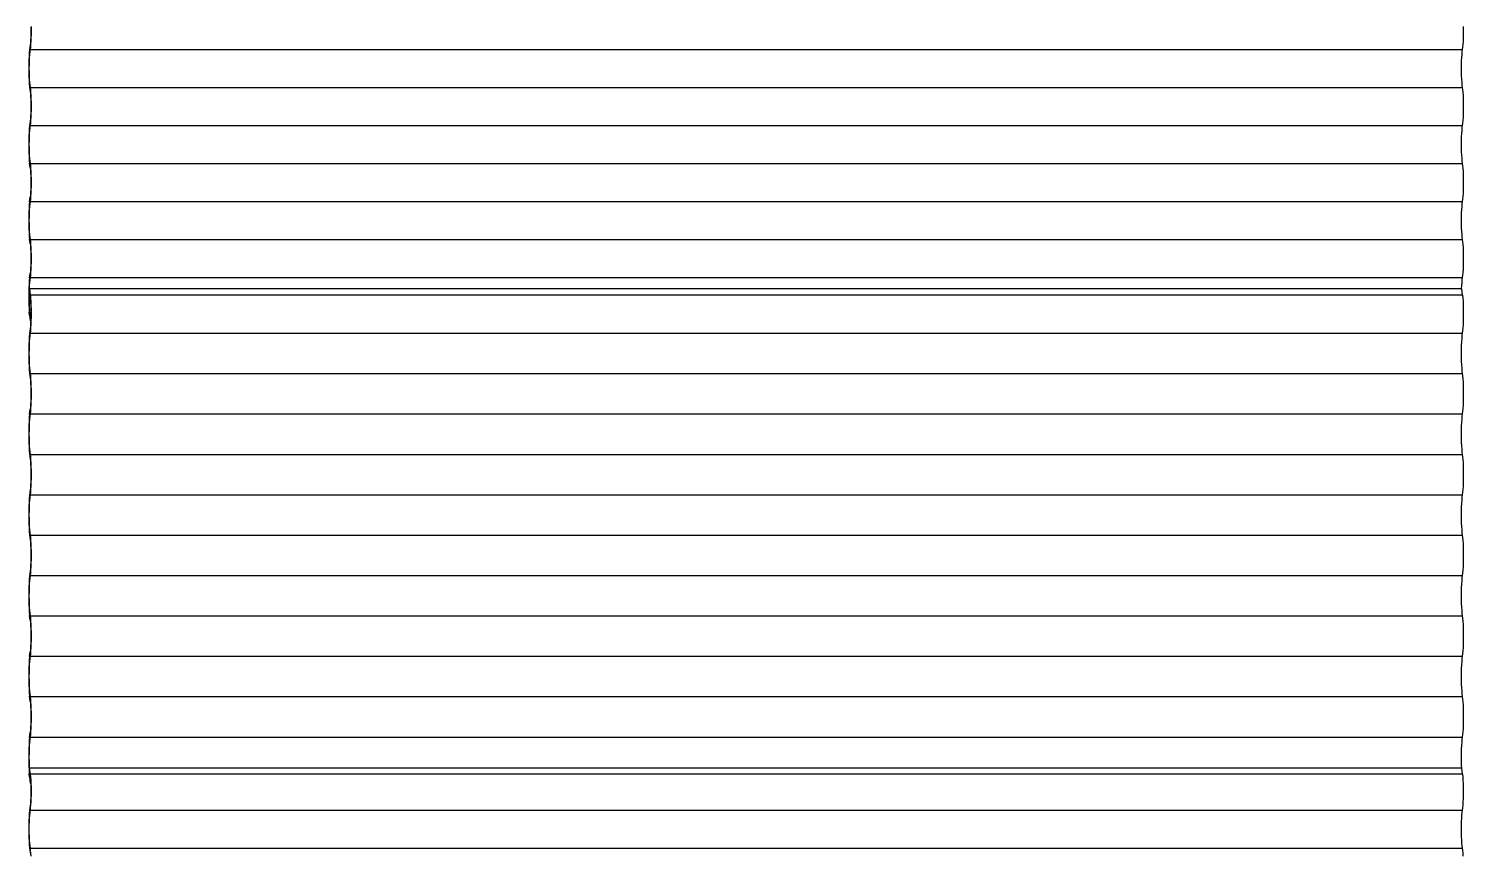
# Model space of a CAD drawing. Header units: millimetres. Extents: x 5512 to 5596, y 903 to 1082.
# Drawn here: x 5562.06 to 5567.58, y 985.52 to 988.69 of the extents above; entities that cross this region are included whole.
import ezdxf

# ---------------------------------------------------------------- set-up
doc = ezdxf.new("R2010")
doc.units = ezdxf.units.MM
doc.layers.add('0-COTAS', color=8, linetype='Continuous')

msp = doc.modelspace()

# ---------------------------------------------------------------- linework, layer by layer
at = {"layer": '0-COTAS'}
for p, q in [((5562.0681, 988.6611), (5562.0676, 988.6493)), ((5562.0684, 988.6736), (5562.0681, 988.6611)), ((5562.0684, 988.6993), (5562.0685, 988.6864)), ((5562.0685, 988.6864), (5562.0684, 988.6736)), ((5562.069, 988.6578), (5562.0684, 988.6446)), ((5562.0694, 988.6719), (5562.069, 988.6578)), ((5562.0694, 988.701), (5562.0695, 988.6864)), ((5562.0695, 988.6864), (5562.0694, 988.6719)), ((5567.5832, 988.6578), (5567.5826, 988.6446)), ((5567.5836, 988.6719), (5567.5832, 988.6578)), ((5567.5836, 988.701), (5567.5837, 988.6864)), ((5567.5837, 988.6864), (5567.5836, 988.6719)), ((5562.0625, 988.6001), (5562.0615, 988.5866)), ((5562.0636, 988.6118), (5562.0625, 988.6001)), ((5562.0642, 988.6045), (5562.0632, 988.594)), ((5562.0659, 988.6292), (5562.0636, 988.6118)), ((5562.0654, 988.6132), (5562.0642, 988.6045)), ((5562.0666, 988.6219), (5562.0654, 988.6132)), ((5562.0654, 988.6132), (5567.5796, 988.6132)), ((5562.0668, 988.6386), (5562.0659, 988.6292)), ((5562.0676, 988.6325), (5562.0666, 988.6219)), ((5562.0676, 988.6493), (5562.0668, 988.6386)), ((5562.0684, 988.6446), (5562.0676, 988.6325)), ((5567.5784, 988.6045), (5567.5774, 988.594)), ((5567.5796, 988.6132), (5567.5784, 988.6045)), ((5567.5808, 988.6219), (5567.5796, 988.6132)), ((5567.5818, 988.6325), (5567.5808, 988.6219)), ((5567.5826, 988.6446), (5567.5818, 988.6325)), ((5562.0605, 988.5562), (5562.0603, 988.54)), ((5562.0609, 988.5718), (5562.0605, 988.5562)), ((5562.0615, 988.5866), (5562.0609, 988.5718)), ((5562.0614, 988.5545), (5562.0613, 988.54)), ((5562.0618, 988.5686), (5562.0614, 988.5545)), ((5562.0624, 988.5819), (5562.0618, 988.5686)), ((5562.0632, 988.594), (5562.0624, 988.5819)), ((5567.5756, 988.5545), (5567.5755, 988.54)), ((5567.576, 988.5686), (5567.5756, 988.5545)), ((5567.5766, 988.5819), (5567.576, 988.5686)), ((5567.5774, 988.594), (5567.5766, 988.5819)), ((5562.0603, 988.54), (5562.0605, 988.5239)), ((5562.0605, 988.5239), (5562.0609, 988.5082)), ((5562.0609, 988.5082), (5562.0615, 988.4934)), ((5562.0613, 988.54), (5562.0614, 988.5255)), ((5562.0614, 988.5255), (5562.0618, 988.5114)), ((5562.0615, 988.4934), (5562.0625, 988.48)), ((5562.0618, 988.5114), (5562.0624, 988.4981)), ((5562.0624, 988.4981), (5562.0632, 988.4861)), ((5567.5755, 988.54), (5567.5756, 988.5255)), ((5567.5756, 988.5255), (5567.576, 988.5114)), ((5567.576, 988.5114), (5567.5766, 988.4981)), ((5567.5766, 988.4981), (5567.5774, 988.4861)), ((5562.0625, 988.48), (5562.0636, 988.4682)), ((5562.0632, 988.4861), (5562.0642, 988.4755)), ((5562.0636, 988.4682), (5562.0659, 988.4508)), ((5562.0642, 988.4755), (5562.0654, 988.4668)), ((5562.0654, 988.4668), (5567.5796, 988.4668)), ((5562.0654, 988.4668), (5562.0666, 988.4581)), ((5562.0659, 988.4508), (5562.0668, 988.4415)), ((5562.0666, 988.4581), (5562.0676, 988.4475)), ((5562.0668, 988.4415), (5562.0676, 988.4307)), ((5562.0676, 988.4475), (5562.0684, 988.4355)), ((5562.0684, 988.4355), (5562.069, 988.4222)), ((5567.5774, 988.4861), (5567.5784, 988.4755)), ((5567.5784, 988.4755), (5567.5796, 988.4668)), ((5567.5796, 988.4668), (5567.5808, 988.4581)), ((5567.5808, 988.4581), (5567.5818, 988.4475)), ((5567.5818, 988.4475), (5567.5826, 988.4355)), ((5567.5826, 988.4355), (5567.5832, 988.4222)), ((5562.0676, 988.4307), (5562.0681, 988.419)), ((5562.0681, 988.419), (5562.0684, 988.4065)), ((5562.0684, 988.3807), (5562.0681, 988.3682)), ((5562.0684, 988.4065), (5562.0685, 988.3936)), ((5562.0685, 988.3936), (5562.0684, 988.3807)), ((5562.069, 988.4222), (5562.0694, 988.4081)), ((5562.0694, 988.3791), (5562.069, 988.365)), ((5562.0694, 988.4081), (5562.0695, 988.3936)), ((5562.0695, 988.3936), (5562.0694, 988.3791)), ((5567.5832, 988.4222), (5567.5836, 988.4081)), ((5567.5836, 988.3791), (5567.5832, 988.365)), ((5567.5836, 988.4081), (5567.5837, 988.3936)), ((5567.5837, 988.3936), (5567.5836, 988.3791)), ((5562.0659, 988.3363), (5562.0636, 988.3189)), ((5562.0666, 988.3291), (5562.0654, 988.3204)), ((5562.0668, 988.3457), (5562.0659, 988.3363)), ((5562.0676, 988.3396), (5562.0666, 988.3291)), ((5562.0676, 988.3564), (5562.0668, 988.3457)), ((5562.0681, 988.3682), (5562.0676, 988.3564)), ((5562.0684, 988.3517), (5562.0676, 988.3396)), ((5562.069, 988.365), (5562.0684, 988.3517)), ((5567.5808, 988.3291), (5567.5796, 988.3204)), ((5567.5818, 988.3396), (5567.5808, 988.3291)), ((5567.5826, 988.3517), (5567.5818, 988.3396)), ((5567.5832, 988.365), (5567.5826, 988.3517)), ((5562.0609, 988.279), (5562.0605, 988.2633)), ((5562.0615, 988.2938), (5562.0609, 988.279)), ((5562.0618, 988.2758), (5562.0614, 988.2617)), ((5562.0625, 988.3072), (5562.0615, 988.2938)), ((5562.0624, 988.289), (5562.0618, 988.2758)), ((5562.0632, 988.3011), (5562.0624, 988.289)), ((5562.0636, 988.3189), (5562.0625, 988.3072)), ((5562.0642, 988.3117), (5562.0632, 988.3011)), ((5562.0654, 988.3204), (5562.0642, 988.3117)), ((5562.0654, 988.3204), (5567.5796, 988.3204)), ((5567.576, 988.2758), (5567.5756, 988.2617)), ((5567.5766, 988.289), (5567.576, 988.2758)), ((5567.5774, 988.3011), (5567.5766, 988.289)), ((5567.5784, 988.3117), (5567.5774, 988.3011)), ((5567.5796, 988.3204), (5567.5784, 988.3117)), ((5562.0605, 988.2633), (5562.0603, 988.2472)), ((5562.0603, 988.2472), (5562.0605, 988.231)), ((5562.0605, 988.231), (5562.0609, 988.2153)), ((5562.0609, 988.2153), (5562.0615, 988.2006)), ((5562.0614, 988.2617), (5562.0613, 988.2472)), ((5562.0613, 988.2472), (5562.0614, 988.2327)), ((5562.0614, 988.2327), (5562.0618, 988.2186)), ((5562.0618, 988.2186), (5562.0624, 988.2053)), ((5567.5756, 988.2617), (5567.5755, 988.2472)), ((5567.5755, 988.2472), (5567.5756, 988.2327)), ((5567.5756, 988.2327), (5567.576, 988.2186)), ((5567.576, 988.2186), (5567.5766, 988.2053)), ((5562.0615, 988.2006), (5562.0625, 988.1871)), ((5562.0624, 988.2053), (5562.0632, 988.1932)), ((5562.0625, 988.1871), (5562.0636, 988.1754)), ((5562.0632, 988.1932), (5562.0642, 988.1826)), ((5562.0659, 988.158), (5562.0636, 988.1754)), ((5562.0642, 988.1826), (5562.0654, 988.1739)), ((5562.0654, 988.1739), (5567.5796, 988.1739)), ((5562.0654, 988.1739), (5562.0666, 988.1652)), ((5562.0659, 988.158), (5562.0668, 988.1486)), ((5562.0666, 988.1652), (5562.0676, 988.1547)), ((5567.5766, 988.2053), (5567.5774, 988.1932)), ((5567.5774, 988.1932), (5567.5784, 988.1826)), ((5567.5784, 988.1826), (5567.5796, 988.1739)), ((5567.5796, 988.1739), (5567.5808, 988.1652)), ((5567.5808, 988.1652), (5567.5818, 988.1547)), ((5562.0668, 988.1486), (5562.0676, 988.1379)), ((5562.0676, 988.1547), (5562.0684, 988.1426)), ((5562.0676, 988.1379), (5562.0681, 988.1261)), ((5562.0681, 988.1261), (5562.0684, 988.1136)), ((5562.0684, 988.1426), (5562.069, 988.1293)), ((5562.0684, 988.1136), (5562.0685, 988.1007)), ((5562.0685, 988.1007), (5562.0684, 988.0879)), ((5562.069, 988.1293), (5562.0694, 988.1152)), ((5562.0694, 988.1152), (5562.0695, 988.1007)), ((5562.0695, 988.1007), (5562.0694, 988.0862)), ((5567.5818, 988.1547), (5567.5826, 988.1426)), ((5567.5826, 988.1426), (5567.5832, 988.1293)), ((5567.5832, 988.1293), (5567.5836, 988.1152)), ((5567.5836, 988.1152), (5567.5837, 988.1007)), ((5567.5837, 988.1007), (5567.5836, 988.0862)), ((5562.0668, 988.0528), (5562.0659, 988.0435)), ((5562.0676, 988.0468), (5562.0666, 988.0362)), ((5562.0676, 988.0636), (5562.0668, 988.0528)), ((5562.0681, 988.0753), (5562.0676, 988.0636)), ((5562.0684, 988.0589), (5562.0676, 988.0468)), ((5562.0684, 988.0879), (5562.0681, 988.0753)), ((5562.069, 988.0721), (5562.0684, 988.0589)), ((5562.0694, 988.0862), (5562.069, 988.0721)), ((5567.5818, 988.0468), (5567.5808, 988.0362)), ((5567.5826, 988.0589), (5567.5818, 988.0468)), ((5567.5832, 988.0721), (5567.5826, 988.0589)), ((5567.5836, 988.0862), (5567.5832, 988.0721)), ((5562.0615, 988.0009), (5562.0609, 987.9861)), ((5562.0625, 988.0143), (5562.0615, 988.0009)), ((5562.0624, 987.9962), (5562.0618, 987.9829)), ((5562.0632, 988.0083), (5562.0624, 987.9962)), ((5562.0636, 988.0261), (5562.0625, 988.0143)), ((5562.0642, 988.0188), (5562.0632, 988.0083)), ((5562.0636, 988.0261), (5562.0659, 988.0435)), ((5562.0654, 988.0275), (5562.0642, 988.0188)), ((5562.0666, 988.0362), (5562.0654, 988.0275)), ((5562.0654, 988.0275), (5567.5796, 988.0275)), ((5567.5766, 987.9962), (5567.576, 987.9829)), ((5567.5774, 988.0083), (5567.5766, 987.9962)), ((5567.5784, 988.0188), (5567.5774, 988.0083)), ((5567.5796, 988.0275), (5567.5784, 988.0188)), ((5567.5808, 988.0362), (5567.5796, 988.0275)), ((5562.0605, 987.9704), (5562.0603, 987.9543)), ((5562.0603, 987.9543), (5562.0605, 987.9382)), ((5562.0609, 987.9861), (5562.0605, 987.9704)), ((5562.0605, 987.9382), (5562.0609, 987.9225)), ((5562.0614, 987.9688), (5562.0613, 987.9543)), ((5562.0613, 987.9543), (5562.0614, 987.9398)), ((5562.0618, 987.9829), (5562.0614, 987.9688)), ((5562.0614, 987.9398), (5562.0618, 987.9257)), ((5567.5756, 987.9688), (5567.5755, 987.9543)), ((5567.5755, 987.9543), (5567.5756, 987.9398)), ((5567.576, 987.9829), (5567.5756, 987.9688)), ((5567.5756, 987.9398), (5567.576, 987.9257)), ((5562.0609, 987.9225), (5562.0615, 987.9077)), ((5562.0615, 987.9077), (5562.0625, 987.8943)), ((5562.0618, 987.9257), (5562.0624, 987.9124)), ((5562.0624, 987.9124), (5562.0632, 987.9003)), ((5562.0625, 987.8943), (5562.0636, 987.8825)), ((5562.0632, 987.9003), (5562.0642, 987.8898)), ((5562.0659, 987.8651), (5562.0636, 987.8825)), ((5562.0642, 987.8898), (5562.0654, 987.8811)), ((5562.0654, 987.8811), (5567.5796, 987.8811)), ((5562.0654, 987.8811), (5562.0666, 987.8724)), ((5567.576, 987.9257), (5567.5766, 987.9124)), ((5567.5766, 987.9124), (5567.5774, 987.9003)), ((5567.5774, 987.9003), (5567.5784, 987.8898)), ((5567.5784, 987.8898), (5567.5796, 987.8811)), ((5567.5796, 987.8811), (5567.5808, 987.8724)), ((5562.0659, 987.8651), (5562.0668, 987.8558)), ((5562.0666, 987.8724), (5562.0676, 987.8618)), ((5562.0668, 987.8558), (5562.0676, 987.845)), ((5562.0676, 987.8618), (5562.0684, 987.8497)), ((5562.0676, 987.845), (5562.0681, 987.8332)), ((5562.0681, 987.8332), (5562.0684, 987.8207)), ((5562.0684, 987.8497), (5562.069, 987.8365)), ((5562.069, 987.8365), (5562.0694, 987.8224)), ((5567.5808, 987.8724), (5567.5818, 987.8618)), ((5567.5818, 987.8618), (5567.5826, 987.8497)), ((5567.5826, 987.8497), (5567.5832, 987.8365)), ((5567.5832, 987.8365), (5567.5836, 987.8224)), ((5562.0676, 987.7707), (5562.0668, 987.76)), ((5562.0681, 987.7825), (5562.0676, 987.7707)), ((5562.0684, 987.795), (5562.0681, 987.7825)), ((5562.0684, 987.8207), (5562.0685, 987.8079)), ((5562.0685, 987.8079), (5562.0684, 987.795)), ((5562.069, 987.7793), (5562.0684, 987.766)), ((5562.0694, 987.7934), (5562.069, 987.7793)), ((5562.0694, 987.8224), (5562.0695, 987.8079)), ((5562.0695, 987.8079), (5562.0694, 987.7934)), ((5567.5832, 987.7793), (5567.5826, 987.766)), ((5567.5836, 987.7934), (5567.5832, 987.7793)), ((5567.5836, 987.8224), (5567.5837, 987.8079)), ((5567.5837, 987.8079), (5567.5836, 987.7934)), ((5562.0625, 987.7215), (5562.0615, 987.708)), ((5562.0632, 987.7154), (5562.0624, 987.7033)), ((5562.0636, 987.7332), (5562.0625, 987.7215)), ((5562.0642, 987.7259), (5562.0632, 987.7154)), ((5562.0636, 987.7332), (5562.0659, 987.7506)), ((5562.0654, 987.7347), (5562.0642, 987.7259)), ((5562.0666, 987.7434), (5562.0654, 987.7347)), ((5562.0654, 987.7347), (5567.5796, 987.7347)), ((5562.0668, 987.76), (5562.0659, 987.7506)), ((5562.0676, 987.7539), (5562.0666, 987.7434)), ((5562.0684, 987.766), (5562.0676, 987.7539)), ((5567.5774, 987.7154), (5567.5766, 987.7033)), ((5567.5784, 987.7259), (5567.5774, 987.7154)), ((5567.5796, 987.7347), (5567.5784, 987.7259)), ((5567.5808, 987.7434), (5567.5796, 987.7347)), ((5567.5818, 987.7539), (5567.5808, 987.7434)), ((5567.5826, 987.766), (5567.5818, 987.7539)), ((5562.0605, 987.6776), (5562.0603, 987.6614)), ((5562.0603, 987.6614), (5562.0605, 987.6453)), ((5562.0609, 987.6933), (5562.0605, 987.6776)), ((5562.0615, 987.708), (5562.0609, 987.6933)), ((5562.0614, 987.6759), (5562.0613, 987.6614)), ((5562.0613, 987.6614), (5562.0614, 987.6469)), ((5562.0618, 987.69), (5562.0614, 987.6759)), ((5562.0624, 987.7033), (5562.0618, 987.69)), ((5562.0637, 987.6836), (5562.0643, 987.6913)), ((5562.0637, 987.6836), (5562.0668, 987.6487)), ((5562.0666, 987.6664), (5562.0643, 987.6913)), ((5567.576, 987.6913), (5562.0643, 987.6913)), ((5567.5808, 987.6664), (5562.0666, 987.6664)), ((5562.0666, 987.6664), (5562.0676, 987.6552)), ((5567.5766, 987.7033), (5567.576, 987.6913)), ((5567.5785, 987.6913), (5567.576, 987.6913)), ((5567.5808, 987.6664), (5567.5785, 987.6913)), ((5567.5808, 987.6664), (5567.5818, 987.6552)), ((5562.0605, 987.6453), (5562.0609, 987.6296)), ((5562.0609, 987.6296), (5562.0615, 987.6148)), ((5562.0614, 987.6469), (5562.0618, 987.6328)), ((5562.0615, 987.6148), (5562.0625, 987.6014)), ((5562.0618, 987.6328), (5562.0624, 987.6196)), ((5562.0624, 987.6196), (5562.0632, 987.6075)), ((5562.0642, 987.5969), (5562.0632, 987.6075)), ((5562.0668, 987.6487), (5562.0676, 987.6374)), ((5562.0676, 987.6552), (5562.0684, 987.6424)), ((5562.0676, 987.6374), (5562.0681, 987.6248)), ((5562.0681, 987.6248), (5562.0684, 987.6116)), ((5562.0684, 987.6424), (5562.069, 987.6283)), ((5562.0684, 987.6116), (5562.0685, 987.5979)), ((5562.069, 987.6283), (5562.0694, 987.6133)), ((5562.0694, 987.6133), (5562.0695, 987.5979)), ((5567.5818, 987.6552), (5567.5826, 987.6424)), ((5567.5826, 987.6424), (5567.5832, 987.6283)), ((5567.5832, 987.6283), (5567.5836, 987.6133)), ((5567.5836, 987.6133), (5567.5837, 987.5979)), ((5562.0636, 987.5897), (5562.0625, 987.6014)), ((5562.0642, 987.5969), (5562.0636, 987.5897)), ((5562.0636, 987.5897), (5562.0649, 987.5897)), ((5562.0636, 987.5897), (5562.0657, 987.5674)), ((5562.0642, 987.5969), (5562.0685, 987.5969)), ((5562.0642, 987.5969), (5562.0649, 987.5897)), ((5562.0649, 987.5897), (5562.0665, 987.5735)), ((5562.0665, 987.5735), (5562.0657, 987.5674)), ((5562.0657, 987.5674), (5562.068, 987.5674)), ((5562.0665, 987.5735), (5562.0682, 987.5735)), ((5562.0676, 987.5584), (5562.0668, 987.547)), ((5562.068, 987.5674), (5562.0676, 987.5584)), ((5562.0684, 987.5534), (5562.0676, 987.5406)), ((5562.0681, 987.5709), (5562.068, 987.5674)), ((5562.0682, 987.5735), (5562.0681, 987.5709)), ((5562.0684, 987.5842), (5562.0682, 987.5735)), ((5562.0685, 987.5969), (5562.0684, 987.5842)), ((5562.069, 987.5675), (5562.0684, 987.5534)), ((5562.0685, 987.5979), (5562.0685, 987.5969)), ((5562.0694, 987.5825), (5562.069, 987.5675)), ((5562.0695, 987.5979), (5562.0694, 987.5825)), ((5567.5826, 987.5534), (5567.5818, 987.5406)), ((5567.5832, 987.5675), (5567.5826, 987.5534)), ((5567.5836, 987.5825), (5567.5832, 987.5675)), ((5567.5837, 987.5979), (5567.5836, 987.5825)), ((5562.0625, 987.5061), (5562.0615, 987.4919)), ((5562.0632, 987.4997), (5562.0624, 987.4869)), ((5562.0636, 987.5186), (5562.0625, 987.5061)), ((5562.0642, 987.5109), (5562.0632, 987.4997)), ((5562.0659, 987.5371), (5562.0636, 987.5186)), ((5562.0654, 987.5201), (5562.0642, 987.5109)), ((5562.0666, 987.5294), (5562.0654, 987.5201)), ((5562.0654, 987.5201), (5567.5796, 987.5201)), ((5562.0668, 987.547), (5562.0659, 987.5371)), ((5562.0676, 987.5406), (5562.0666, 987.5294)), ((5567.5774, 987.4997), (5567.5766, 987.4869)), ((5567.5784, 987.5109), (5567.5774, 987.4997)), ((5567.5796, 987.5201), (5567.5784, 987.5109)), ((5567.5808, 987.5294), (5567.5796, 987.5201)), ((5567.5818, 987.5406), (5567.5808, 987.5294)), ((5562.0605, 987.4595), (5562.0603, 987.4424)), ((5562.0603, 987.4424), (5562.0605, 987.4252)), ((5562.0609, 987.4762), (5562.0605, 987.4595)), ((5562.0615, 987.4919), (5562.0609, 987.4762)), ((5562.0614, 987.4578), (5562.0613, 987.4424)), ((5562.0613, 987.4424), (5562.0614, 987.427)), ((5562.0618, 987.4728), (5562.0614, 987.4578)), ((5562.0624, 987.4869), (5562.0618, 987.4728)), ((5567.5756, 987.4578), (5567.5755, 987.4424)), ((5567.5755, 987.4424), (5567.5756, 987.427)), ((5567.576, 987.4728), (5567.5756, 987.4578)), ((5567.5766, 987.4869), (5567.576, 987.4728)), ((5562.0605, 987.4252), (5562.0609, 987.4086)), ((5562.0609, 987.4086), (5562.0615, 987.3929)), ((5562.0614, 987.427), (5562.0618, 987.412)), ((5562.0615, 987.3929), (5562.0625, 987.3786)), ((5562.0618, 987.412), (5562.0624, 987.3979)), ((5562.0624, 987.3979), (5562.0632, 987.3851)), ((5562.0632, 987.3851), (5562.0642, 987.3739)), ((5567.5756, 987.427), (5567.576, 987.412)), ((5567.576, 987.412), (5567.5766, 987.3979)), ((5567.5766, 987.3979), (5567.5774, 987.3851)), ((5567.5774, 987.3851), (5567.5784, 987.3739)), ((5562.0625, 987.3786), (5562.0636, 987.3662)), ((5562.0636, 987.3662), (5562.0659, 987.3477)), ((5562.0642, 987.3739), (5562.0654, 987.3646)), ((5562.0654, 987.3646), (5562.0666, 987.3554)), ((5562.0654, 987.3646), (5567.5796, 987.3646)), ((5562.0659, 987.3477), (5562.0668, 987.3377)), ((5562.0666, 987.3554), (5562.0676, 987.3442)), ((5562.0668, 987.3377), (5562.0676, 987.3263)), ((5562.0676, 987.3442), (5562.0684, 987.3313)), ((5562.0684, 987.3313), (5562.069, 987.3172)), ((5567.5784, 987.3739), (5567.5796, 987.3646)), ((5567.5796, 987.3646), (5567.5808, 987.3554)), ((5567.5808, 987.3554), (5567.5818, 987.3442)), ((5567.5818, 987.3442), (5567.5826, 987.3313)), ((5567.5826, 987.3313), (5567.5832, 987.3172)), ((5562.0676, 987.3263), (5562.0681, 987.3138)), ((5562.0681, 987.3138), (5562.0684, 987.3005)), ((5562.0684, 987.2732), (5562.0681, 987.2599)), ((5562.0684, 987.3005), (5562.0685, 987.2869)), ((5562.0685, 987.2869), (5562.0684, 987.2732)), ((5562.069, 987.3172), (5562.0694, 987.3023)), ((5562.0694, 987.2715), (5562.069, 987.2565)), ((5562.0694, 987.3023), (5562.0695, 987.2869)), ((5562.0695, 987.2869), (5562.0694, 987.2715)), ((5567.5832, 987.3172), (5567.5836, 987.3023)), ((5567.5836, 987.2715), (5567.5832, 987.2565)), ((5567.5836, 987.3023), (5567.5837, 987.2869)), ((5567.5837, 987.2869), (5567.5836, 987.2715)), ((5562.0636, 987.2076), (5562.0659, 987.2261)), ((5562.0666, 987.2184), (5562.0654, 987.2091)), ((5562.0668, 987.236), (5562.0659, 987.2261)), ((5562.0676, 987.2296), (5562.0666, 987.2184)), ((5562.0676, 987.2474), (5562.0668, 987.236)), ((5562.0681, 987.2599), (5562.0676, 987.2474)), ((5562.0684, 987.2424), (5562.0676, 987.2296)), ((5562.069, 987.2565), (5562.0684, 987.2424)), ((5567.5808, 987.2184), (5567.5796, 987.2091)), ((5567.5818, 987.2296), (5567.5808, 987.2184)), ((5567.5826, 987.2424), (5567.5818, 987.2296)), ((5567.5832, 987.2565), (5567.5826, 987.2424)), ((5562.0609, 987.1652), (5562.0605, 987.1485)), ((5562.0615, 987.1808), (5562.0609, 987.1652)), ((5562.0618, 987.1617), (5562.0614, 987.1468)), ((5562.0625, 987.1951), (5562.0615, 987.1808)), ((5562.0624, 987.1758), (5562.0618, 987.1617)), ((5562.0632, 987.1887), (5562.0624, 987.1758)), ((5562.0636, 987.2076), (5562.0625, 987.1951)), ((5562.0642, 987.1999), (5562.0632, 987.1887)), ((5562.0654, 987.2091), (5562.0642, 987.1999)), ((5562.0654, 987.2091), (5567.5796, 987.2091)), ((5567.576, 987.1617), (5567.5756, 987.1468)), ((5567.5766, 987.1758), (5567.576, 987.1617)), ((5567.5774, 987.1887), (5567.5766, 987.1758)), ((5567.5784, 987.1999), (5567.5774, 987.1887)), ((5567.5796, 987.2091), (5567.5784, 987.1999)), ((5562.0605, 987.1485), (5562.0603, 987.1314)), ((5562.0603, 987.1314), (5562.0605, 987.1142)), ((5562.0605, 987.1142), (5562.0609, 987.0976)), ((5562.0614, 987.1468), (5562.0613, 987.1314)), ((5562.0613, 987.1314), (5562.0614, 987.116)), ((5562.0614, 987.116), (5562.0618, 987.101)), ((5567.5756, 987.1468), (5567.5755, 987.1314)), ((5567.5755, 987.1314), (5567.5756, 987.116)), ((5567.5756, 987.116), (5567.576, 987.101)), ((5562.0609, 987.0976), (5562.0615, 987.0819)), ((5562.0615, 987.0819), (5562.0625, 987.0676)), ((5562.0618, 987.101), (5562.0624, 987.0869)), ((5562.0624, 987.0869), (5562.0632, 987.0741)), ((5562.0625, 987.0676), (5562.0636, 987.0551)), ((5562.0632, 987.0741), (5562.0642, 987.0629)), ((5562.0636, 987.0551), (5562.0659, 987.0366)), ((5562.0642, 987.0629), (5562.0654, 987.0536)), ((5562.0654, 987.0536), (5567.5796, 987.0536)), ((5562.0654, 987.0536), (5562.0666, 987.0444)), ((5567.576, 987.101), (5567.5766, 987.0869)), ((5567.5766, 987.0869), (5567.5774, 987.0741)), ((5567.5774, 987.0741), (5567.5784, 987.0629)), ((5567.5784, 987.0629), (5567.5796, 987.0536)), ((5567.5796, 987.0536), (5567.5808, 987.0444)), ((5562.0659, 987.0366), (5562.0668, 987.0267)), ((5562.0666, 987.0444), (5562.0676, 987.0332)), ((5562.0668, 987.0267), (5562.0676, 987.0153)), ((5562.0676, 987.0332), (5562.0684, 987.0203)), ((5562.0676, 987.0153), (5562.0681, 987.0028)), ((5562.0681, 987.0028), (5562.0684, 986.9895)), ((5562.0684, 987.0203), (5562.069, 987.0062)), ((5562.069, 987.0062), (5562.0694, 986.9913)), ((5567.5808, 987.0444), (5567.5818, 987.0332)), ((5567.5818, 987.0332), (5567.5826, 987.0203)), ((5567.5826, 987.0203), (5567.5832, 987.0062)), ((5567.5832, 987.0062), (5567.5836, 986.9913)), ((5562.0681, 986.9489), (5562.0676, 986.9364)), ((5562.0684, 986.9622), (5562.0681, 986.9489)), ((5562.0684, 986.9895), (5562.0685, 986.9758)), ((5562.0685, 986.9758), (5562.0684, 986.9622)), ((5562.069, 986.9455), (5562.0684, 986.9314)), ((5562.0694, 986.9604), (5562.069, 986.9455)), ((5562.0694, 986.9913), (5562.0695, 986.9758)), ((5562.0695, 986.9758), (5562.0694, 986.9604)), ((5567.5832, 986.9455), (5567.5826, 986.9314)), ((5567.5836, 986.9604), (5567.5832, 986.9455)), ((5567.5836, 986.9913), (5567.5837, 986.9758)), ((5567.5837, 986.9758), (5567.5836, 986.9604)), ((5562.0636, 986.8966), (5562.0625, 986.8841)), ((5562.0642, 986.8888), (5562.0632, 986.8776)), ((5562.0659, 986.9151), (5562.0636, 986.8966)), ((5562.0654, 986.8981), (5562.0642, 986.8888)), ((5562.0666, 986.9073), (5562.0654, 986.8981)), ((5562.0654, 986.8981), (5567.5796, 986.8981)), ((5562.0668, 986.925), (5562.0659, 986.9151)), ((5562.0676, 986.9185), (5562.0666, 986.9073)), ((5562.0676, 986.9364), (5562.0668, 986.925)), ((5562.0684, 986.9314), (5562.0676, 986.9185)), ((5567.5784, 986.8888), (5567.5774, 986.8776)), ((5567.5796, 986.8981), (5567.5784, 986.8888)), ((5567.5808, 986.9073), (5567.5796, 986.8981)), ((5567.5818, 986.9185), (5567.5808, 986.9073)), ((5567.5826, 986.9314), (5567.5818, 986.9185)), ((5562.0605, 986.8375), (5562.0603, 986.8203)), ((5562.0609, 986.8541), (5562.0605, 986.8375)), ((5562.0615, 986.8698), (5562.0609, 986.8541)), ((5562.0614, 986.8357), (5562.0613, 986.8203)), ((5562.0618, 986.8507), (5562.0614, 986.8357)), ((5562.0625, 986.8841), (5562.0615, 986.8698)), ((5562.0624, 986.8648), (5562.0618, 986.8507)), ((5562.0632, 986.8776), (5562.0624, 986.8648)), ((5567.5756, 986.8357), (5567.5755, 986.8203)), ((5567.576, 986.8507), (5567.5756, 986.8357)), ((5567.5766, 986.8648), (5567.576, 986.8507)), ((5567.5774, 986.8776), (5567.5766, 986.8648)), ((5562.0603, 986.8203), (5562.0605, 986.8032)), ((5562.0605, 986.8032), (5562.0609, 986.7865)), ((5562.0609, 986.7865), (5562.0615, 986.7709)), ((5562.0613, 986.8203), (5562.0614, 986.8049)), ((5562.0614, 986.8049), (5562.0618, 986.79)), ((5562.0618, 986.79), (5562.0624, 986.7759)), ((5562.0624, 986.7759), (5562.0632, 986.763)), ((5567.5755, 986.8203), (5567.5756, 986.8049)), ((5567.5756, 986.8049), (5567.576, 986.79)), ((5567.576, 986.79), (5567.5766, 986.7759)), ((5567.5766, 986.7759), (5567.5774, 986.763)), ((5562.0615, 986.7709), (5562.0625, 986.7566)), ((5562.0625, 986.7566), (5562.0636, 986.7441)), ((5562.0632, 986.763), (5562.0642, 986.7518)), ((5562.0636, 986.7441), (5562.0659, 986.7256)), ((5562.0642, 986.7518), (5562.0654, 986.7426)), ((5562.0654, 986.7426), (5567.5796, 986.7426)), ((5562.0654, 986.7426), (5562.0666, 986.7333)), ((5562.0659, 986.7256), (5562.0668, 986.7157)), ((5562.0666, 986.7333), (5562.0676, 986.7221)), ((5562.0676, 986.7221), (5562.0684, 986.7093)), ((5567.5774, 986.763), (5567.5784, 986.7518)), ((5567.5784, 986.7518), (5567.5796, 986.7426)), ((5567.5796, 986.7426), (5567.5808, 986.7333)), ((5567.5808, 986.7333), (5567.5818, 986.7221)), ((5567.5818, 986.7221), (5567.5826, 986.7093)), ((5562.0668, 986.7157), (5562.0676, 986.7043)), ((5562.0676, 986.7043), (5562.0681, 986.6918)), ((5562.0681, 986.6918), (5562.0684, 986.6785)), ((5562.0684, 986.7093), (5562.069, 986.6952)), ((5562.0684, 986.6785), (5562.0685, 986.6648)), ((5562.0685, 986.6648), (5562.0684, 986.6512)), ((5562.069, 986.6952), (5562.0694, 986.6802)), ((5562.0694, 986.6802), (5562.0695, 986.6648)), ((5562.0695, 986.6648), (5562.0694, 986.6494)), ((5567.5826, 986.7093), (5567.5832, 986.6952)), ((5567.5832, 986.6952), (5567.5836, 986.6802)), ((5567.5836, 986.6802), (5567.5837, 986.6648)), ((5567.5837, 986.6648), (5567.5836, 986.6494)), ((5562.0668, 986.614), (5562.0659, 986.604)), ((5562.0676, 986.6254), (5562.0668, 986.614)), ((5562.0681, 986.6379), (5562.0676, 986.6254)), ((5562.0684, 986.6203), (5562.0676, 986.6075)), ((5562.0684, 986.6512), (5562.0681, 986.6379)), ((5562.069, 986.6344), (5562.0684, 986.6203)), ((5562.0694, 986.6494), (5562.069, 986.6344)), ((5567.5826, 986.6203), (5567.5818, 986.6075)), ((5567.5832, 986.6344), (5567.5826, 986.6203)), ((5567.5836, 986.6494), (5567.5832, 986.6344)), ((5562.0615, 986.5588), (5562.0609, 986.5431)), ((5562.0625, 986.5731), (5562.0615, 986.5588)), ((5562.0624, 986.5538), (5562.0618, 986.5397)), ((5562.0632, 986.5666), (5562.0624, 986.5538)), ((5562.0636, 986.5855), (5562.0625, 986.5731)), ((5562.0642, 986.5778), (5562.0632, 986.5666)), ((5562.0659, 986.604), (5562.0636, 986.5855)), ((5562.0654, 986.5871), (5562.0642, 986.5778)), ((5562.0666, 986.5963), (5562.0654, 986.5871)), ((5562.0654, 986.5871), (5567.5796, 986.5871)), ((5562.0676, 986.6075), (5562.0666, 986.5963)), ((5567.5766, 986.5538), (5567.576, 986.5397)), ((5567.5774, 986.5666), (5567.5766, 986.5538)), ((5567.5784, 986.5778), (5567.5774, 986.5666)), ((5567.5796, 986.5871), (5567.5784, 986.5778)), ((5567.5808, 986.5963), (5567.5796, 986.5871)), ((5567.5818, 986.6075), (5567.5808, 986.5963)), ((5562.0605, 986.5265), (5562.0603, 986.5093)), ((5562.0603, 986.5093), (5562.0605, 986.4922)), ((5562.0609, 986.5431), (5562.0605, 986.5265)), ((5562.0614, 986.5247), (5562.0613, 986.5093)), ((5562.0613, 986.5093), (5562.0614, 986.4939)), ((5562.0618, 986.5397), (5562.0614, 986.5247)), ((5567.5756, 986.5247), (5567.5755, 986.5093)), ((5567.5755, 986.5093), (5567.5756, 986.4939)), ((5567.576, 986.5397), (5567.5756, 986.5247)), ((5562.0605, 986.4922), (5562.0609, 986.4755)), ((5562.0609, 986.4755), (5562.0615, 986.4598)), ((5562.0614, 986.4939), (5562.0618, 986.4789)), ((5562.0615, 986.4598), (5562.0625, 986.4455)), ((5562.0618, 986.4789), (5562.0624, 986.4648)), ((5562.0624, 986.4648), (5562.0632, 986.452)), ((5562.0625, 986.4455), (5562.0636, 986.4331)), ((5562.0632, 986.452), (5562.0642, 986.4408)), ((5567.5756, 986.4939), (5567.576, 986.4789)), ((5567.576, 986.4789), (5567.5766, 986.4648)), ((5567.5766, 986.4648), (5567.5774, 986.452)), ((5567.5774, 986.452), (5567.5784, 986.4408)), ((5562.0659, 986.4146), (5562.0636, 986.4331)), ((5562.0642, 986.4408), (5562.0654, 986.4316)), ((5562.0654, 986.4316), (5567.5796, 986.4316)), ((5562.0654, 986.4316), (5562.0666, 986.4223)), ((5562.0659, 986.4146), (5562.0668, 986.4047)), ((5562.0666, 986.4223), (5562.0676, 986.4111)), ((5562.0668, 986.4047), (5562.0676, 986.3933)), ((5562.0676, 986.4111), (5562.0684, 986.3983)), ((5562.0676, 986.3933), (5562.0681, 986.3808)), ((5562.0684, 986.3983), (5562.069, 986.3842)), ((5567.5784, 986.4408), (5567.5796, 986.4316)), ((5567.5796, 986.4316), (5567.5808, 986.4223)), ((5567.5808, 986.4223), (5567.5818, 986.4111)), ((5567.5818, 986.4111), (5567.5826, 986.3983)), ((5567.5826, 986.3983), (5567.5832, 986.3842)), ((5562.0681, 986.3808), (5562.0684, 986.3675)), ((5562.0684, 986.3401), (5562.0681, 986.3268)), ((5562.0684, 986.3675), (5562.0685, 986.3538)), ((5562.0685, 986.3538), (5562.0684, 986.3401)), ((5562.069, 986.3842), (5562.0694, 986.3692)), ((5562.0694, 986.3384), (5562.069, 986.3234)), ((5562.0694, 986.3692), (5562.0695, 986.3538)), ((5562.0695, 986.3538), (5562.0694, 986.3384)), ((5567.5832, 986.3842), (5567.5836, 986.3692)), ((5567.5836, 986.3384), (5567.5832, 986.3234)), ((5567.5836, 986.3692), (5567.5837, 986.3538)), ((5567.5837, 986.3538), (5567.5836, 986.3384)), ((5562.0636, 986.2745), (5562.0659, 986.293)), ((5562.0666, 986.2853), (5562.0654, 986.276)), ((5562.0668, 986.3029), (5562.0659, 986.293)), ((5562.0676, 986.2965), (5562.0666, 986.2853)), ((5562.0676, 986.3143), (5562.0668, 986.3029)), ((5562.0681, 986.3268), (5562.0676, 986.3143)), ((5562.0684, 986.3093), (5562.0676, 986.2965)), ((5562.069, 986.3234), (5562.0684, 986.3093)), ((5567.5808, 986.2853), (5567.5796, 986.276)), ((5567.5818, 986.2965), (5567.5808, 986.2853)), ((5567.5826, 986.3093), (5567.5818, 986.2965)), ((5567.5832, 986.3234), (5567.5826, 986.3093)), ((5562.0609, 986.2321), (5562.0605, 986.2154)), ((5562.0615, 986.2478), (5562.0609, 986.2321)), ((5562.0618, 986.2287), (5562.0614, 986.2137)), ((5562.0625, 986.262), (5562.0615, 986.2478)), ((5562.0624, 986.2428), (5562.0618, 986.2287)), ((5562.0632, 986.2556), (5562.0624, 986.2428)), ((5562.0636, 986.2745), (5562.0625, 986.262)), ((5562.0642, 986.2668), (5562.0632, 986.2556)), ((5562.0654, 986.276), (5562.0642, 986.2668)), ((5562.0654, 986.276), (5567.5796, 986.276)), ((5567.576, 986.2287), (5567.5756, 986.2137)), ((5567.5766, 986.2428), (5567.576, 986.2287)), ((5567.5774, 986.2556), (5567.5766, 986.2428)), ((5567.5784, 986.2668), (5567.5774, 986.2556)), ((5567.5796, 986.276), (5567.5784, 986.2668)), ((5562.0605, 986.2154), (5562.0603, 986.1983)), ((5562.0603, 986.1983), (5562.0605, 986.1811)), ((5562.0605, 986.1811), (5562.0609, 986.1645)), ((5562.0614, 986.2137), (5562.0613, 986.1983)), ((5562.0613, 986.1983), (5562.0614, 986.1829)), ((5562.0614, 986.1829), (5562.0618, 986.1679)), ((5562.0618, 986.1679), (5562.0624, 986.1538)), ((5567.5756, 986.2137), (5567.5755, 986.1983)), ((5567.5755, 986.1983), (5567.5756, 986.1829)), ((5567.5756, 986.1829), (5567.576, 986.1679)), ((5567.576, 986.1679), (5567.5766, 986.1538)), ((5562.0609, 986.1645), (5562.0615, 986.1488)), ((5562.0615, 986.1488), (5562.0625, 986.1345)), ((5562.0624, 986.1538), (5562.0632, 986.141)), ((5562.0625, 986.1345), (5562.0636, 986.1221)), ((5562.0632, 986.141), (5562.0642, 986.1298)), ((5562.0659, 986.1036), (5562.0636, 986.1221)), ((5562.0642, 986.1298), (5562.0654, 986.1205)), ((5562.0654, 986.1205), (5567.5796, 986.1205)), ((5562.0654, 986.1205), (5562.0666, 986.1113)), ((5562.0666, 986.1113), (5562.0676, 986.1001)), ((5567.5766, 986.1538), (5567.5774, 986.141)), ((5567.5774, 986.141), (5567.5784, 986.1298)), ((5567.5784, 986.1298), (5567.5796, 986.1205)), ((5567.5796, 986.1205), (5567.5808, 986.1113)), ((5567.5808, 986.1113), (5567.5818, 986.1001)), ((5562.0659, 986.1036), (5562.0668, 986.0936)), ((5562.0668, 986.0936), (5562.0676, 986.0822)), ((5562.0676, 986.1001), (5562.0684, 986.0872)), ((5562.0676, 986.0822), (5562.0681, 986.0697)), ((5562.0681, 986.0697), (5562.0684, 986.0564)), ((5562.0684, 986.0872), (5562.069, 986.0731)), ((5562.0684, 986.0564), (5562.0685, 986.0428)), ((5562.069, 986.0731), (5562.0694, 986.0582)), ((5562.0694, 986.0582), (5562.0695, 986.0428)), ((5567.5818, 986.1001), (5567.5826, 986.0872)), ((5567.5826, 986.0872), (5567.5832, 986.0731)), ((5567.5832, 986.0731), (5567.5836, 986.0582)), ((5567.5836, 986.0582), (5567.5837, 986.0428)), ((5562.0676, 986.0033), (5562.0668, 985.9919)), ((5562.0681, 986.0158), (5562.0676, 986.0033)), ((5562.0684, 986.0291), (5562.0681, 986.0158)), ((5562.0685, 986.0428), (5562.0684, 986.0291)), ((5562.069, 986.0124), (5562.0684, 985.9983)), ((5562.0694, 986.0274), (5562.069, 986.0124)), ((5562.0695, 986.0428), (5562.0694, 986.0274)), ((5567.5832, 986.0124), (5567.5826, 985.9983)), ((5567.5836, 986.0274), (5567.5832, 986.0124)), ((5567.5837, 986.0428), (5567.5836, 986.0274)), ((5562.0625, 985.951), (5562.0615, 985.9367)), ((5562.0636, 985.9635), (5562.0625, 985.951)), ((5562.0642, 985.9558), (5562.0632, 985.9446)), ((5562.0636, 985.9635), (5562.0659, 985.982)), ((5562.0654, 985.965), (5562.0642, 985.9558)), ((5562.0666, 985.9743), (5562.0654, 985.965)), ((5562.0654, 985.965), (5567.5796, 985.965)), ((5562.0668, 985.9919), (5562.0659, 985.982)), ((5562.0676, 985.9855), (5562.0666, 985.9743)), ((5562.0684, 985.9983), (5562.0676, 985.9855)), ((5567.5784, 985.9558), (5567.5774, 985.9446)), ((5567.5796, 985.965), (5567.5784, 985.9558)), ((5567.5808, 985.9743), (5567.5796, 985.965)), ((5567.5818, 985.9855), (5567.5808, 985.9743)), ((5567.5826, 985.9983), (5567.5818, 985.9855)), ((5562.0605, 985.9044), (5562.0603, 985.8873)), ((5562.0609, 985.9211), (5562.0605, 985.9044)), ((5562.0615, 985.9367), (5562.0609, 985.9211)), ((5562.0614, 985.9027), (5562.0613, 985.8873)), ((5562.0618, 985.9176), (5562.0614, 985.9027)), ((5562.0624, 985.9317), (5562.0618, 985.9176)), ((5562.0632, 985.9446), (5562.0624, 985.9317)), ((5567.5756, 985.9027), (5567.5755, 985.8873)), ((5567.576, 985.9176), (5567.5756, 985.9027)), ((5567.5766, 985.9317), (5567.576, 985.9176)), ((5567.5774, 985.9446), (5567.5766, 985.9317)), ((5562.0603, 985.8873), (5562.0605, 985.8701)), ((5562.0605, 985.8701), (5562.0609, 985.8535)), ((5562.0609, 985.8535), (5562.0615, 985.8378)), ((5562.0613, 985.8873), (5562.0614, 985.8719)), ((5562.0614, 985.8719), (5562.0618, 985.8569)), ((5562.0615, 985.8378), (5562.0625, 985.8235)), ((5562.0618, 985.8569), (5562.0624, 985.8428)), ((5562.0624, 985.8428), (5562.0632, 985.83)), ((5562.0636, 985.8375), (5562.0642, 985.8448)), ((5562.0654, 985.8188), (5562.0636, 985.8375)), ((5562.0665, 985.8213), (5562.0642, 985.8448)), ((5567.5765, 985.8448), (5562.0642, 985.8448)), ((5567.5755, 985.8873), (5567.5756, 985.8719)), ((5567.5756, 985.8719), (5567.576, 985.8569)), ((5567.576, 985.8569), (5567.5765, 985.8448)), ((5567.5784, 985.8448), (5567.5765, 985.8448)), ((5567.5806, 985.8213), (5567.5784, 985.8448)), ((5562.0636, 985.811), (5562.0625, 985.8235)), ((5562.0642, 985.8188), (5562.0632, 985.83)), ((5562.0642, 985.8188), (5562.0636, 985.811)), ((5562.0636, 985.811), (5562.0649, 985.811)), ((5562.0636, 985.811), (5562.0657, 985.7874)), ((5562.0642, 985.8188), (5562.0654, 985.8188)), ((5562.0642, 985.8188), (5562.0649, 985.811)), ((5562.0649, 985.811), (5562.0665, 985.7938)), ((5562.0667, 985.8047), (5562.0654, 985.8188)), ((5562.0665, 985.7938), (5562.0657, 985.7874)), ((5562.0657, 985.7874), (5562.0677, 985.7874)), ((5567.5806, 985.8213), (5562.0665, 985.8213)), ((5562.0665, 985.8213), (5562.0675, 985.8108)), ((5562.0665, 985.7938), (5562.0674, 985.7938)), ((5562.0667, 985.8047), (5562.0674, 985.794)), ((5562.0674, 985.794), (5562.0674, 985.7938)), ((5562.0674, 985.7938), (5562.0677, 985.7874)), ((5562.0675, 985.8108), (5562.0683, 985.7987)), ((5562.0677, 985.7874), (5562.068, 985.7822)), ((5562.068, 985.7822), (5562.0683, 985.7697)), ((5562.0683, 985.7987), (5562.0689, 985.7854)), ((5562.0689, 985.7854), (5562.0693, 985.7713)), ((5567.5806, 985.8213), (5567.5816, 985.8108)), ((5567.5816, 985.8108), (5567.5825, 985.7987)), ((5567.5825, 985.7987), (5567.5831, 985.7854)), ((5567.5831, 985.7854), (5567.5834, 985.7713)), ((5562.068, 985.7314), (5562.0674, 985.7196)), ((5562.0683, 985.7439), (5562.068, 985.7314)), ((5562.0683, 985.7697), (5562.0684, 985.7568)), ((5562.0684, 985.7568), (5562.0683, 985.7439)), ((5562.0689, 985.7282), (5562.0683, 985.7149)), ((5562.0693, 985.7423), (5562.0689, 985.7282)), ((5562.0693, 985.7713), (5562.0694, 985.7568)), ((5562.0694, 985.7568), (5562.0693, 985.7423)), ((5567.5831, 985.7282), (5567.5825, 985.7149)), ((5567.5834, 985.7423), (5567.5831, 985.7282)), ((5567.5834, 985.7713), (5567.5836, 985.7568)), ((5567.5836, 985.7568), (5567.5834, 985.7423)), ((5562.0623, 985.6704), (5562.0614, 985.657)), ((5562.0635, 985.6821), (5562.0623, 985.6704)), ((5562.0641, 985.6749), (5562.0631, 985.6643)), ((5562.0658, 985.6995), (5562.0635, 985.6821)), ((5562.0653, 985.6836), (5562.0641, 985.6749)), ((5562.0665, 985.6923), (5562.0653, 985.6836)), ((5562.0653, 985.6836), (5567.5794, 985.6836)), ((5562.0667, 985.7089), (5562.0658, 985.6995)), ((5562.0675, 985.7028), (5562.0665, 985.6923)), ((5562.0674, 985.7196), (5562.0667, 985.7089)), ((5562.0683, 985.7149), (5562.0675, 985.7028)), ((5567.5783, 985.6749), (5567.5773, 985.6643)), ((5567.5794, 985.6836), (5567.5783, 985.6749)), ((5567.5806, 985.6923), (5567.5794, 985.6836)), ((5567.5816, 985.7028), (5567.5806, 985.6923)), ((5567.5825, 985.7149), (5567.5816, 985.7028)), ((5562.0603, 985.6265), (5562.0602, 985.6104)), ((5562.0607, 985.6422), (5562.0603, 985.6265)), ((5562.0614, 985.657), (5562.0607, 985.6422)), ((5562.0613, 985.6249), (5562.0612, 985.6104)), ((5562.0617, 985.639), (5562.0613, 985.6249)), ((5562.0623, 985.6522), (5562.0617, 985.639)), ((5562.0631, 985.6643), (5562.0623, 985.6522)), ((5567.5755, 985.6249), (5567.5753, 985.6104)), ((5567.5758, 985.639), (5567.5755, 985.6249)), ((5567.5764, 985.6522), (5567.5758, 985.639)), ((5567.5773, 985.6643), (5567.5764, 985.6522)), ((5562.0602, 985.6104), (5562.0603, 985.5942)), ((5562.0603, 985.5942), (5562.0607, 985.5785)), ((5562.0607, 985.5785), (5562.0614, 985.5638)), ((5562.0612, 985.6104), (5562.0613, 985.5959)), ((5562.0613, 985.5959), (5562.0617, 985.5818)), ((5562.0614, 985.5638), (5562.0623, 985.5503)), ((5562.0617, 985.5818), (5562.0623, 985.5685)), ((5562.0623, 985.5685), (5562.0631, 985.5564)), ((5567.5753, 985.6104), (5567.5755, 985.5959)), ((5567.5755, 985.5959), (5567.5758, 985.5818)), ((5567.5758, 985.5818), (5567.5764, 985.5685)), ((5567.5764, 985.5685), (5567.5773, 985.5564)), ((5562.0623, 985.5503), (5562.0635, 985.5386)), ((5562.0631, 985.5564), (5562.0641, 985.5459)), ((5562.0635, 985.5386), (5562.0658, 985.5212)), ((5562.0641, 985.5459), (5562.0653, 985.5371)), ((5562.0653, 985.5371), (5562.0665, 985.5284)), ((5562.0653, 985.5371), (5567.5794, 985.5371)), ((5562.0658, 985.5212), (5562.0667, 985.5118)), ((5562.0665, 985.5284), (5562.0675, 985.5179)), ((5562.0675, 985.5179), (5562.0683, 985.5058)), ((5567.5773, 985.5564), (5567.5783, 985.5459)), ((5567.5783, 985.5459), (5567.5794, 985.5371)), ((5567.5794, 985.5371), (5567.5806, 985.5284)), ((5567.5806, 985.5284), (5567.5816, 985.5179)), ((5567.5816, 985.5179), (5567.5825, 985.5058))]:
    msp.add_line(p, q, dxfattribs=at)

doc.saveas('drawing.dxf')
